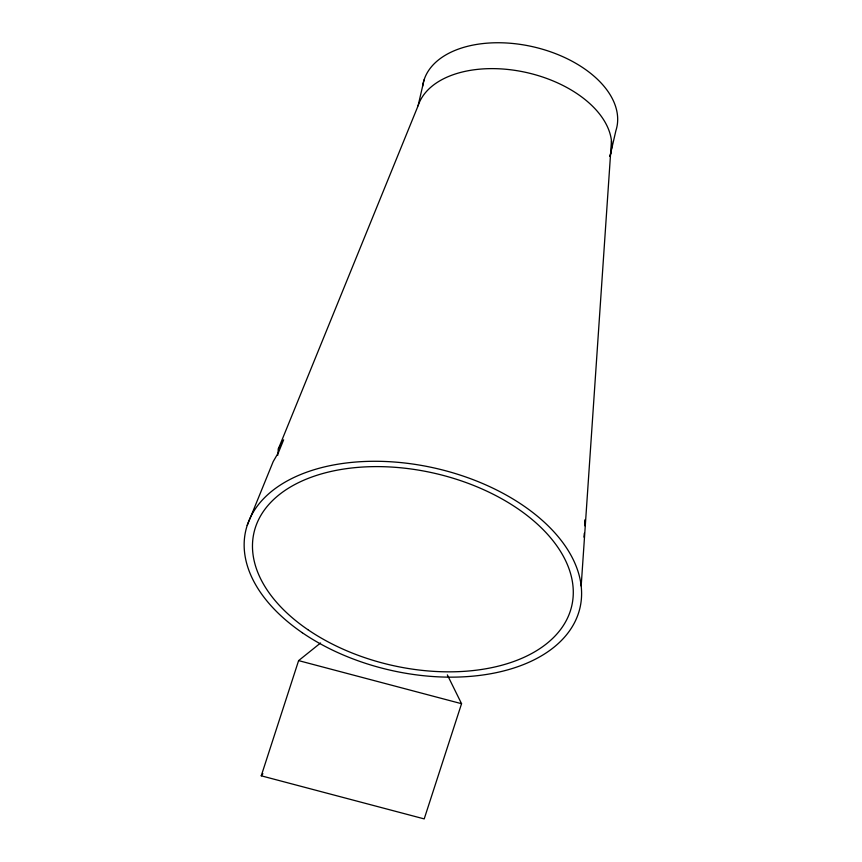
<?xml version="1.0" encoding="UTF-8"?>
<svg xmlns="http://www.w3.org/2000/svg" width="862" height="862" viewBox="0 0 862 862"><rect width="100%" height="100%" fill="white"/><g stroke="black" fill="none" stroke-linecap="round" stroke-linejoin="round"><path stroke-width="1.29" d="M581.182 585.998L611.46 140.829M584.835 525.788L585.266 519.56L584.889 523.428M277.704 455.416L278.329 448.973L418.102 105.746L424.072 79.886M583.951 537.134L584.328 533.266M447.346 674.881L461.558 703.704L424.201 818.9L261.251 775.811L298.608 660.615L320.567 642.998M247.2 525.411L273.2 461.569L278.512 452.41L283.641 439.803L278.329 448.973M261.251 775.811L262.888 773.699M298.608 660.615L461.558 703.704M418.102 105.746A99.302 59.898 13 0 1 526.229 72.462A99.302 59.898 13 0 1 611.535 148.803M611.18 151.41A99.302 59.898 13 0 1 609.93 156.475L615.91 130.604A99.302 59.898 13 0 0 533.266 46.828A99.302 59.898 13 0 0 422.628 86.243M302.336 632.751A171.516 103.462 13 0 0 578.542 613.022A171.516 103.462 13 0 0 357.741 461.881A171.516 103.462 13 0 0 302.336 632.751M307.788 629.616A163.047 98.354 13 0 0 570.375 610.867A163.047 98.354 13 0 0 360.456 467.182A163.047 98.354 13 0 0 307.788 629.616"/></g></svg>
